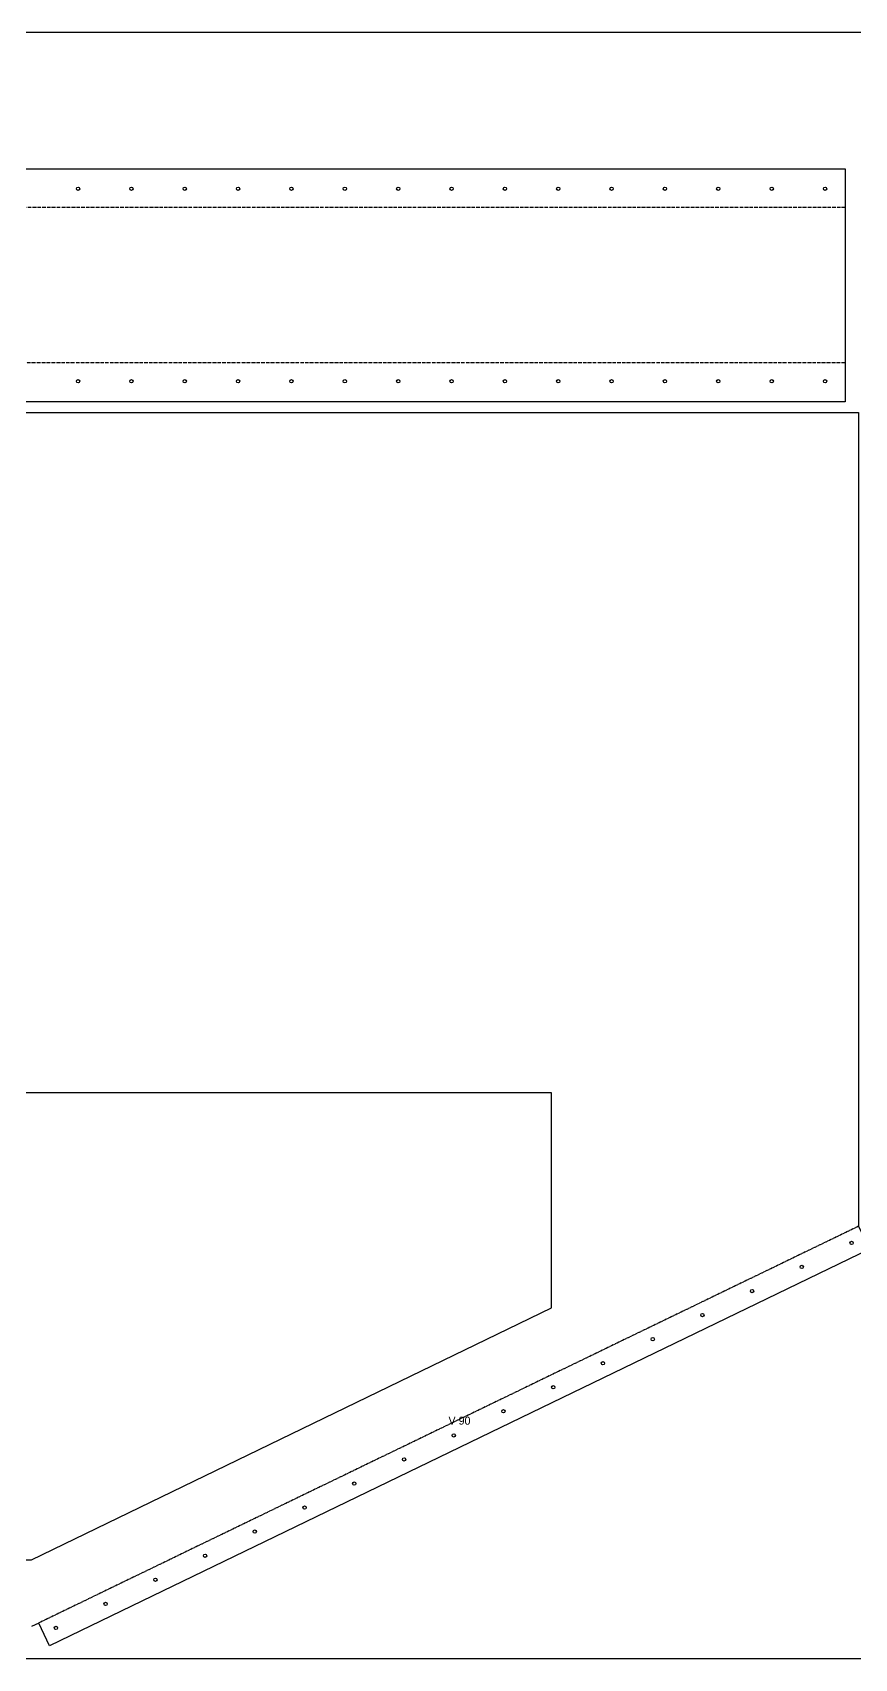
# Model space of a CAD drawing. Header units: millimetres. Extents: x 0 to 2518, y 0 to 1219.
# Drawn here: x 1181 to 1797, y 0 to 1219 of the extents above; entities that cross this region are included whole.
import ezdxf

# ---------------------------------------------------------------- set-up
doc = ezdxf.new("R2010")
doc.units = ezdxf.units.MM
doc.linetypes.add('DASHDOT', pattern=[3.556, 2.54, -0.508, 0, -0.508])
doc.linetypes.add('DASHED', pattern=[1.524, 1.27, -0.254])
for name, color, linetype in [('CUT', 7, 'CONTINUOUS'), ('ETCH', 8, 'CONTINUOUS'), ('HOLE', 6, 'CONTINUOUS'), ('MOUNTAIN', 5, 'DASHDOT'), ('VALLEY', 1, 'DASHED')]:
    doc.layers.add(name, color=color, linetype=linetype)

msp = doc.modelspace()

# ---------------------------------------------------------------- linework, layer by layer
at = {"layer": 'CUT'}
for points in [[(1790, 1116.9), (1790, 942), (0, 942), (0, 1116.9), (1790, 1116.9)], [(790, 104), (820, 74), (1180, 74), (1570, 263), (1570, 424), (790, 424), (790, 104)]]:
    msp.add_lwpolyline(points, close=True, dxfattribs=at)
msp.add_lwpolyline([(0, 934), (1800, 934), (1800, 324), (1808.3, 306.9), (1193.7, 9.5), (1185.5, 26.6), (1185.5, 26.6), (1180, 24)], dxfattribs=at)
at = {"layer": 'ETCH'}
msp.add_lwpolyline([(0, 0), (2438, 0), (2438, 1219), (0, 1219)], close=True, dxfattribs=at)
at = {"layer": 'HOLE'}
for centre in [(1215, 1101.9), (1255, 1101.9), (1295, 1101.9), (1335, 1101.9), (1375, 1101.9), (1415, 1101.9), (1455, 1101.9), (1495, 1101.9), (1535, 1101.9), (1575, 1101.9), (1615, 1101.9), (1655, 1101.9), (1695, 1101.9), (1735, 1101.9), (1775, 1101.9), (1215, 957.5), (1255, 957.5), (1295, 957.5), (1335, 957.5), (1375, 957.5), (1415, 957.5), (1455, 957.5), (1495, 957.5), (1535, 957.5), (1575, 957.5), (1615, 957.5), (1655, 957.5), (1695, 957.5), (1735, 957.5), (1775, 957.5), (1794.9, 311.5), (1757.6, 293.5), (1720.3, 275.5), (1683.1, 257.4), (1645.8, 239.4), (1608.5, 221.3), (1571.2, 203.3), (1533.9, 185.3), (1496.6, 167.2), (1459.4, 149.2), (1422.1, 131.1), (1384.8, 113.1), (1347.5, 95.1), (1310.2, 77), (1273, 59), (1235.7, 40.9), (1198.4, 22.9)]:
    msp.add_circle(centre, 1.25, dxfattribs=at)
at = {"layer": 'MOUNTAIN'}
for p, q in [((0, 1088), (1790, 1088)), ((1790, 971.4), (0, 971.4))]:
    msp.add_line(p, q, dxfattribs=at)
at = {"layer": 'VALLEY'}
msp.add_line((1800, 324), (1185.5, 26.6), dxfattribs=at)

# ---------------------------------------------------------------- texts
at = {"layer": 'ETCH'}
msp.add_text('V 90', height=6, dxfattribs=at).set_placement((1492.7, 175.3))

doc.saveas('drawing.dxf')
